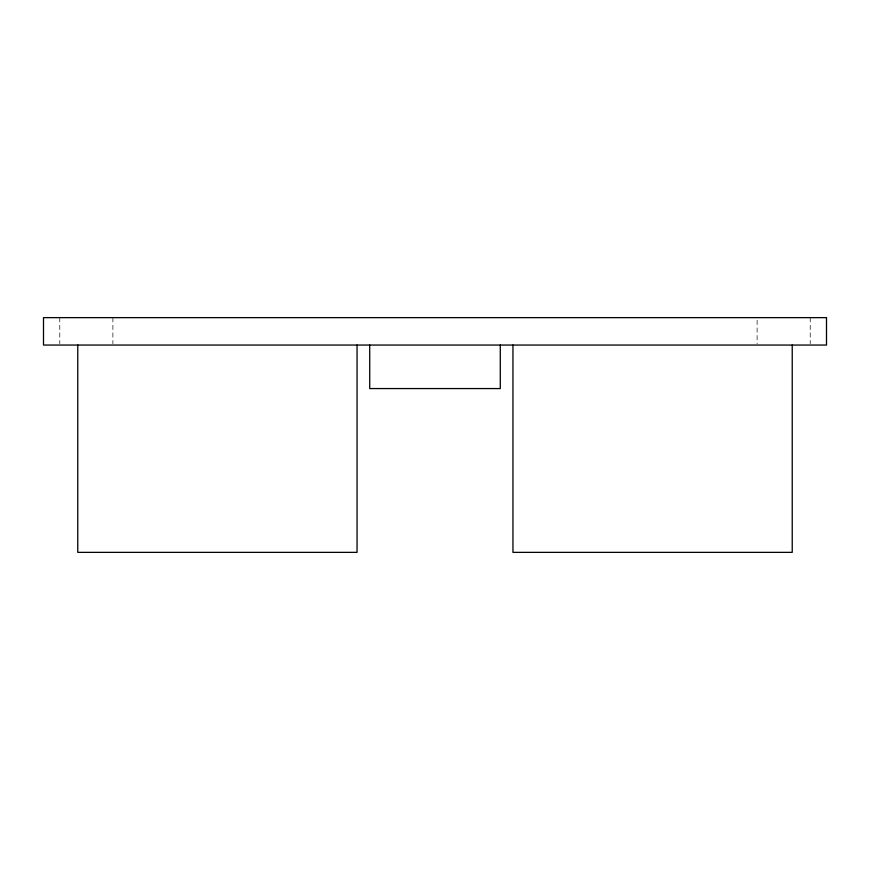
<?xml version="1.0" encoding="UTF-8"?>
<svg xmlns="http://www.w3.org/2000/svg" width="870" height="870" viewBox="0 0 870 870"><rect width="100%" height="100%" fill="white"/><g stroke="black" fill="none" stroke-linecap="round" stroke-linejoin="round"><path stroke-width="0.65" stroke-dasharray="4.35 3.26" d="M810.22 317.637L810.22 343.748M757.107 320.247L757.107 343.748M112.893 317.637L112.893 343.748M59.78 317.637L59.78 343.748"/><path stroke-width="1.3" d="M792.233 345.053L792.233 552.363L512.952 552.363L512.952 345.053M500.283 345.053L500.283 388.564L369.717 388.564L369.717 345.053M357.048 345.053L357.048 552.363L77.767 552.363L77.767 345.053M826.5 317.637L43.5 317.637L43.5 345.053L826.5 345.053L826.5 317.637"/></g></svg>
